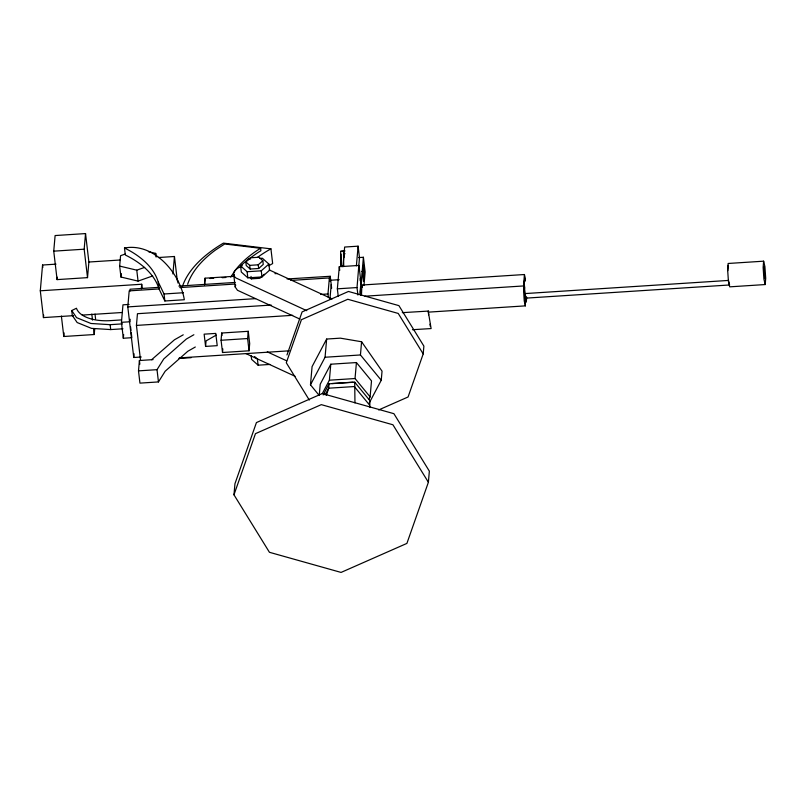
<?xml version="1.0" encoding="UTF-8"?>
<svg xmlns="http://www.w3.org/2000/svg" width="806" height="806" viewBox="0 0 806 806"><rect width="100%" height="100%" fill="white"/><g stroke="black" fill="none" stroke-linecap="round" stroke-linejoin="round"><path stroke-width="1.21" d="M525.431 278.795L524.424 274.524L361.884 285.032L361.481 294.946M524.424 274.524L523.85 281.929L524.787 295.721L526.298 302.109L526.681 297.182M524.283 283.772L524.696 278.523L524.263 283.44L524.958 293.585L526.026 298.129L525.482 295.933L525.351 305.867L428.913 312.103M727.848 270.615L728.261 265.355M763.625 261.184L763.141 267.451L763.927 279.138L765.216 284.548L729.712 286.845L728.433 281.425L727.637 269.748L728.13 263.471L763.625 261.184L764.904 266.595L765.7 278.282L765.216 284.548M73.507 315.65L43.453 317.594L40.3 290.795L42.557 265.023L56.017 264.146M43.453 317.594L43.665 315.136M53.74 251.16L55.11 235.554L85.537 233.579L88.882 262.021L87.522 277.637L57.095 279.611L53.74 251.16L84.167 249.195L85.537 233.579M57.095 279.611L57.307 277.204M94.745 328.526L94.211 334.53L63.795 336.495L64.107 332.888M152.707 275.944L138.058 281.103L120.95 277.032L119.661 266.091L120.578 255.683L125.081 254.091M120.95 277.032L121.253 273.556M131.267 332.797L131.841 337.694L123.318 338.248L121.444 322.319L122.975 304.829L129.061 304.436M123.318 338.248L123.65 334.5M141.272 356.998L133.756 357.491L127.791 306.905L129.202 290.875L159.044 288.941L164.857 300.991L184.322 299.731C180.01 273.073 154.057 242.535 124.497 247.996L125.323 254.998A142.43 71.794 -6.7 0 1 159.044 288.941L158.218 281.939A142.43 71.794 -6.7 0 0 124.497 247.996M129.877 291.258L130.048 289.223L158.832 287.359M130.179 319.267L129.968 321.765L121.444 322.319M140.556 360.423L136.436 325.412L137.463 313.705L271.189 305.061M133.756 357.491L134.078 353.784M141.312 288.84L141.715 284.246L40.3 290.795M195.314 347.003L187.798 351.275L165.18 371.223L158.46 381.923L139.942 383.122L138.501 370.871L139.408 360.524L153.059 359.617M155.498 255.724L155.699 253.406L148.375 251.663M172.917 273.949L174.449 256.489L158.329 257.537M204.462 284.941L205.056 278.191L233.77 276.327M204.633 284.427L205.056 278.191M205.58 346.409L204.14 334.158L215.776 333.412L217.217 345.663L205.58 346.409L206.064 340.888L216.22 335.105M221.076 340.263L221.7 333.019L248.248 331.306L249.689 343.558L249.064 350.791L222.516 352.514L221.076 340.263L247.613 338.54L248.248 331.306M222.516 352.514L222.829 348.897M233.972 494.813L234.949 483.731L256.429 422.576L322.269 393.56L393.902 413.68L429.356 471.157L428.389 482.25L406.899 543.405L341.059 572.421L269.436 552.291L233.972 494.813L255.462 433.658L321.302 404.642L392.925 424.772L428.389 482.25M318.964 395.142L310.481 384.835L312.073 366.629L326.652 339.044L340.354 338.157L361.592 341.764L382.044 371.153L381.248 380.261L368.997 403.433M319.257 395.262L320.224 384.21L330.782 364.211L356.433 362.559L371.506 380.895L370.105 396.864L368.936 399.091M328.425 297.666L327.982 293.958L329.392 277.929L290.926 280.417M287.087 278.967L330.238 276.277L329.795 281.385L329.392 277.929M329.936 299.127L331.216 284.548M310.481 384.835L325.06 357.249L326.652 339.044M338.238 296.286L337.361 288.83L339.296 266.705L358.952 265.436L360.947 282.392L360.151 291.5L360.584 295.208M369.894 407.302L369.793 400.511L354.711 382.175L329.07 383.827L328.687 388.2L326.43 395.262M322.35 393.519L329.392 380.19L330.782 364.211M342.923 266.715L344.646 247.049L358.106 246.173L359.476 257.789L357.018 287.551L357.894 295.016M356.383 265.849L358.106 246.173M360.141 280.7L360.353 278.322L361.048 284.236L363.405 257.275L358.539 257.588M360.191 294.049L360.645 288.951M364.302 271.259L363.415 281.465L362.69 275.34L363.587 265.134L364.302 271.259L361.874 271.421M354.711 382.175L354.962 402.899M370.105 396.864L355.033 378.528L356.433 362.559M363.959 285.465L365.138 271.985L363.405 257.275M381.248 380.261L360.443 354.962L361.592 341.764M378.669 409.942L408.068 396.985L423.2 353.915L423.885 346.106L398.91 305.635L348.474 291.46L302.109 311.892L286.976 354.962M364.987 296.195L524.051 285.918L523.608 291.016L524.253 300.991L525.351 305.867M299.973 319.126L237.458 290.271L235.181 286.966L235.715 284.971M323.196 394.94L329.07 383.827M325.161 394.869L328.687 388.2L354.328 386.548L369.41 404.884M158.46 381.923L157.019 369.672L163.739 358.972L186.357 339.024L193.873 334.742M230.728 277.143L234.979 270.675A127.116 64.087 -6.7 0 1 258.867 249.336L260.6 248.308L260.892 250.757L259.159 251.794A127.116 64.087 -6.7 0 0 246.394 261.295M232.994 276.579L234.133 274.856M260.006 258.383L262.363 258.232L268.882 264.066L269.607 270.191L261.98 276.942L247.835 277.848L241.306 272.025L240.591 265.899L248.208 259.149L250.575 258.998M245.79 261.859L250.374 257.789L258.897 257.245L262.827 260.751L263.26 264.428L258.666 268.489L250.142 269.043L246.223 265.527L245.79 261.859L249.709 265.365L250.142 269.043M249.709 265.365L258.232 264.811L262.827 260.751M240.591 265.899L247.11 271.723L261.265 270.816L268.882 264.066M264.408 274.231L259.814 278.292L251.301 278.846L249.729 277.435M151.599 359.738L174.479 339.769L183.244 334.822M122.965 328.788L110.714 329.573L91.521 328.374L77.164 322.541L72.308 315.458L71.734 310.552L76.449 308.245A36.341 18.316 -6.7 0 0 110.482 320.627L121.525 319.911M119.661 266.091L136.768 270.161L144.657 267.39M340.666 251.321L343.507 251.14L343.709 266.061L340.867 266.242L340.666 251.321L345.028 250.918M345.069 253.739L343.83 253.92L343.88 257.547M88.882 262.021L119.882 260.026M274.967 273.667L277.466 273.506M210.003 278.483L213.661 278.251M222.194 277.697L225.851 277.466M178.851 286.07L235.151 282.432M179.758 287.601L234.727 284.055M330.44 280.256L339.155 279.692M158.218 281.939L164.031 293.989L183.496 292.729M337.361 288.83L357.018 287.551M127.791 306.905L255.603 298.643M320.717 294.432L327.982 293.958M82.262 315.086L122.331 312.486M524.958 293.585L728.513 280.428L729.591 284.971L526.026 298.129M71.734 310.552L76.58 317.645L90.947 323.478L110.13 324.677L122.391 323.881M136.436 325.412L292.669 315.317M179.305 357.914L289.283 350.812M178.972 358.458L191.143 357.673M325.06 357.249L360.443 354.962M138.501 370.871L157.019 369.672M251.16 355.688L251.593 359.365L258.122 365.189L269.909 364.433M329.392 380.19L355.033 378.528M332.122 383.515L353.109 382.165M412.46 329.714L431.109 328.566L428.208 311.076M402.295 312.657L428.631 311.066M268.781 265.779A121.414 61.206 -6.7 0 1 272.66 263.552L270.927 248.853L223.433 243.13A145.352 73.275 -6.7 0 0 182.358 286.644M260.6 248.308L224.693 243.986L215.595 249.951A139.639 70.394 -6.7 0 0 187.657 284.196M269.234 269.919L332.092 298.935M306.764 310.673L236.017 278.01A16.039 8.08 -6.7 0 1 241.709 266.222M267.28 351.869L286.604 360.786M246.001 353.633L295.067 376.281M254.595 356.564L257.396 359.063L258.122 365.189M423.2 353.915L398.235 313.443L347.789 299.268L301.424 319.7L286.291 362.771L309.292 400.048M361.884 285.032L362.388 287.168M524.051 285.918L524.585 288.276L524.293 283.803M429.961 324.203L430.323 326.39M428.349 312.325L428.651 314.824M339.296 266.705L339.729 270.342M330.238 276.277L331.649 288.205M261.265 270.816L261.98 276.942M258.232 264.811L258.666 268.489M251.019 276.418L251.311 278.916M247.11 271.723L247.835 277.848M247.613 338.54L249.064 350.791M233.74 274.715L235.181 286.966M221.7 333.019L221.993 335.477M177.683 280.679L177.965 283.017M174.449 256.489L177.32 280.851M164.031 293.989L164.857 300.991M155.699 253.406L156.132 257.054M141.715 284.246L142.148 287.893M136.768 270.161L138.058 281.103M139.408 360.524L139.841 364.201M130.542 326.672L130.975 330.349M110.13 324.677L110.714 329.573M95.017 314.098L95.582 318.914M84.167 249.195L87.522 277.637M91.803 314.058L92.519 320.083M93.506 328.505L94.211 334.53M61.377 316.033L63.795 336.495M42.557 265.023L42.839 267.451M340.988 254.102L341.16 266.202M239.956 267.511A127.116 64.087 -6.7 0 1 242.243 265.154M257.396 257.467A121.414 61.206 -6.7 0 1 270.927 248.853M764.028 267.139L764.803 278.594L764.028 267.139M524.716 278.342L525.23 280.78L524.716 278.342"/></g></svg>
